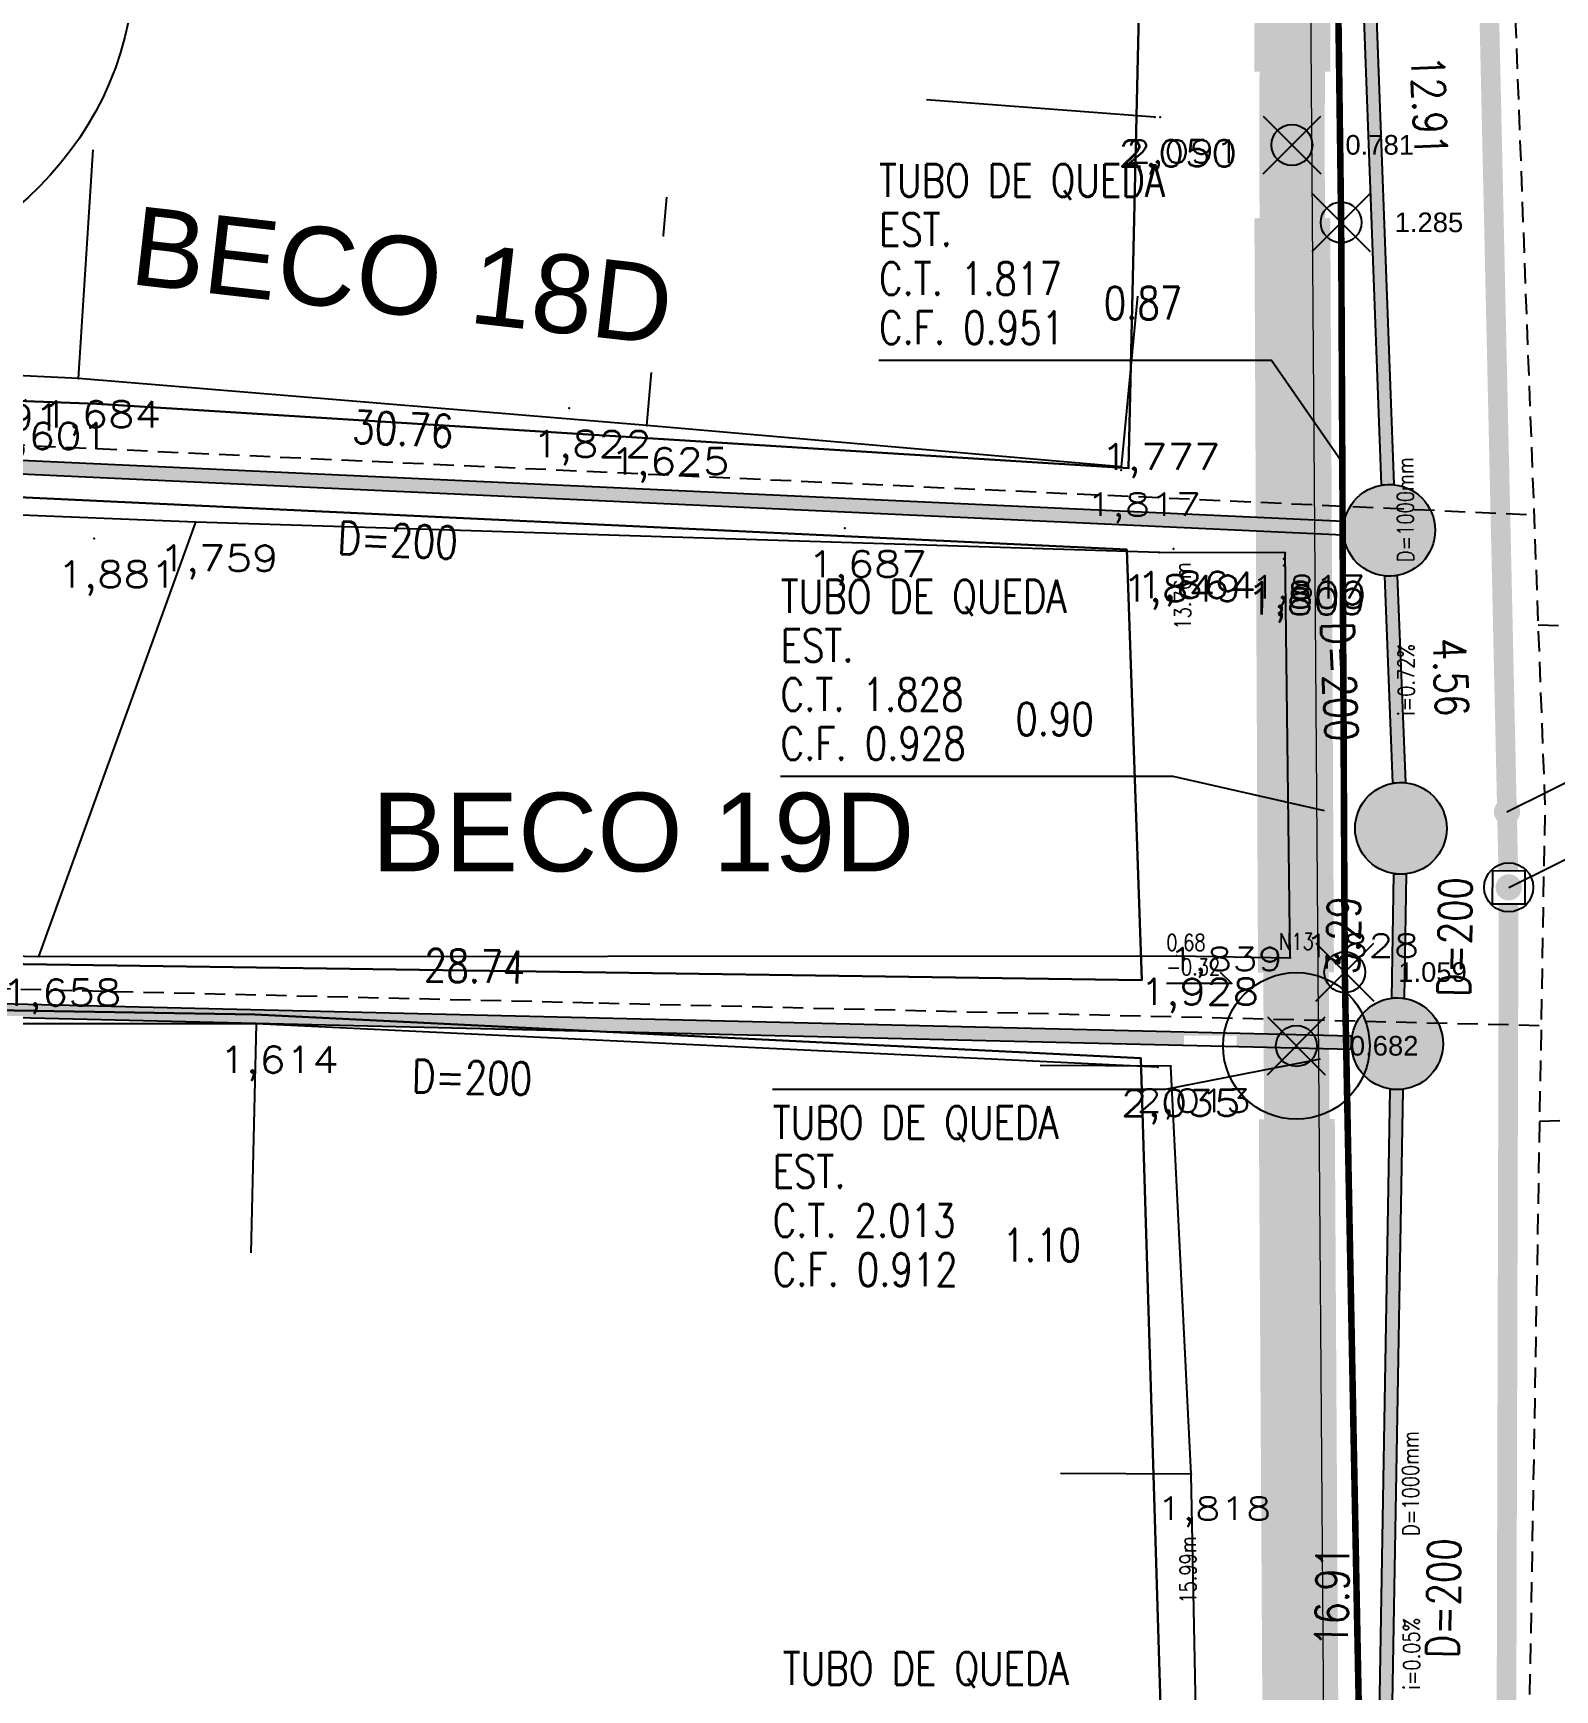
# Model space of a CAD drawing. Extents: x -160 to 364724, y -100 to 7353297.
# Drawn here: x 359254.45 to 359277.7, y 7352531.96 to 7352557.27 of the extents above; entities that cross this region are included whole.
import ezdxf
from ezdxf.enums import TextEntityAlignment as Align

# ---------------------------------------------------------------- set-up
doc = ezdxf.new("R2010")
doc.units = 0
doc.header["$LTSCALE"] = 5
for name, pattern in [('CENTER2', [1.125, 0.75, -0.125, 0.125, -0.125]), ('CONTINUO', [0]), ('DASHDOT2', [12.7, 6.35, -3.175, 0, -3.175]), ('HIDDEN2', [0.1875, 0.125, -0.0625])]:
    doc.linetypes.add(name, pattern=pattern)
for name, color, linetype in [('0-quadras', 6, 'Continuous'), ('COTAS', 1, 'Continuous'), ('LIN - ADUTORA', 2, 'Continuous'), ('LIN - PV ESG', 4, 'Continuous'), ('LISTAGEM_TEXTO', 7, 'Continuous'), ('LT-COTAS', 7, 'CONTINUO'), ('LT-COTAS-W', 7, 'CONTINUO'), ('ortofoto', 7, 'Continuous'), ('P_Eixo', 1, 'CENTER2'), ('PONTOS-AGUA_U', 7, 'Continuous'), ('PONTOS-CAIXAS', 7, 'Continuous'), ('PONTOS-CAIXAS_U', 1, 'Continuous'), ('PS_IND_COMPRIMENTO', 7, 'Continuous'), ('PS_IND_DIAMETRO', 7, 'Continuous'), ('PS_IND_INCLINACAO', 7, 'Continuous'), ('PS_PONTOS_IDENTIFICACAO_LIN', 7, 'Continuous'), ('PS_PONTOS_IDENTIFICACAO_TXT', 7, 'Continuous'), ('T-MARGEM', 7, 'Continuous'), ('TUBO_DE_CONCRETO', 2, 'Continuous'), ('TUBO_PVC', 1, 'Continuous'), ('V-NODE', 1, 'Continuous'), ('V-NODE-TEXT', 11, 'Continuous'), ('ZZ-Carimbo Texto', 7, 'Continuous')]:
    doc.layers.add(name, color=color, linetype=linetype)
for name, color, linetype, lineweight in [('LIN - AF', 142, 'Continuous', 5), ('LT-ALINHAMENTO-PREDIAL', 4, 'DASHDOT2', 25), ('LT-BORDA', 1, 'Continuous', 9)]:
    doc.layers.add(name, color=color, linetype=linetype, lineweight=lineweight)
doc.styles.add('CARIMBO', font='arial.ttf', dxfattribs={"height": 2})
doc.styles.add('ROMANS', font='ROMANS.shx', dxfattribs={"height": 2})
doc.styles.add('simplex', font='simplex.shx', dxfattribs={"width": 0.8})
doc.styles.get("Standard").update_dxf_attribs({"font": 'arial.ttf'})
picture_1 = doc.add_image_def('image1.tif', size_in_pixel=(14710, 13573))

# ---------------------------------------------------------------- blocks, each defined once
blk = doc.blocks.new('*U151')
at = {"color": 0, "linetype": 'ByBlock', "lineweight": -2, "transparency": 16777216}
for p, q in [((-0.707, -0.707), (0.707, 0.707)), ((-0.707, 0.707), (0.707, -0.707))]:
    blk.add_line(p, q, dxfattribs=at)
blk.add_circle((0, 0), 0.5, dxfattribs=at)
blk = doc.blocks.new('A$C16bf6896')
at = {"layer": 'V-NODE', "xscale": 0.625, "yscale": 0.625, "zscale": 0.625}
for p in [(-15.071, -273.663, -0.303), (-14.319, -274.847, 0.201), (-14.264, -286.3, -0.025), (-15.003, -287.426, -0.402)]:
    blk.add_blockref('*U151', p, dxfattribs=at)
at = {"layer": 'V-NODE-TEXT', "char_height": 0.3, "attachment_point": 4}
for s, insert in [('0.781', (-14.254, -273.663, -0.303)), ('1.285', (-13.502, -274.847, 0.201)), ('1.059', (-13.447, -286.3, -0.025)), ('0.682', (-14.186, -287.426, -0.402))]:
    blk.add_mtext(s, dxfattribs=dict(at, insert=insert))
blk = doc.blocks.new('*U230', base_point=(359264.353, 7352528.905))
at = {"linetype": 'Continuous'}
blk.add_lwpolyline([(359264.103, 7352528.655), (359264.603, 7352528.655), (359264.603, 7352529.155), (359264.103, 7352529.155)], close=True, dxfattribs=at)
blk = doc.blocks.new('*U269')
at = {"layer": 'T-MARGEM'}
blk.add_line((0, 0), (0, 0.2), dxfattribs=at)
at = {"layer": 'T-MARGEM', "const_width": 0.025, "flags": 128}
blk.add_lwpolyline([(-0.0125, 0, 1), (0.0125, 0, 1)], format="xyb", close=True, dxfattribs=at)
blk = doc.blocks.new('*U270')
at = {"layer": 'T-MARGEM'}
blk.add_line((0, 0), (0, 0.2), dxfattribs=at)
at = {"layer": 'T-MARGEM', "const_width": 0.025, "flags": 128}
blk.add_lwpolyline([(-0.0125, 0, 1), (0.0125, 0, 1)], format="xyb", close=True, dxfattribs=at)
blk = doc.blocks.new('SIMB_PONTO')
at = {"color": 0}
blk.add_point((0, 0), dxfattribs=at)
for tag in ['COTA', 'PONTO', 'DESC']:
    blk.add_attdef(tag, (0, 0), '', height=1)
blk = doc.blocks.new('*U683', base_point=(550.6981, 290.3575))
blk.add_circle((550.6981, 290.3575), 0.14)
blk = doc.blocks.new('*U794', base_point=(550.6981, 290.3575))
blk.add_circle((550.6981, 290.3575), 0.14)
blk = doc.blocks.new('*U795', base_point=(550.6981, 290.3575))
blk.add_circle((550.6981, 290.3575), 0.14)
blk = doc.blocks.new('*U796', base_point=(550.6981, 290.3575))
blk.add_circle((550.6981, 290.3575), 0.14)
blk = doc.blocks.new('*U825', base_point=(9709.6062, 9361.7173))
at = {"const_width": 0.14, "flags": 128}
blk.add_lwpolyline([(9709.5362, 9361.7173, 1), (9709.6762, 9361.7173, 1)], format="xyb", close=True, dxfattribs=at)
blk.add_circle((9709.6062, 9361.7173), 0.14)
blk = doc.blocks.new('*U826', base_point=(9709.6062, 9361.7173))
at = {"const_width": 0.14, "flags": 128}
blk.add_lwpolyline([(9709.5362, 9361.7173, 1), (9709.6762, 9361.7173, 1)], format="xyb", close=True, dxfattribs=at)
blk.add_circle((9709.6062, 9361.7173), 0.14)
blk = doc.blocks.new('*U827', base_point=(9709.6062, 9361.7173))
at = {"const_width": 0.14, "flags": 128}
blk.add_lwpolyline([(9709.5362, 9361.7173, 1), (9709.6762, 9361.7173, 1)], format="xyb", close=True, dxfattribs=at)
blk.add_circle((9709.6062, 9361.7173), 0.14)

msp = doc.modelspace()

# ---------------------------------------------------------------- hatches: boundary and pattern name
at = {"layer": 'LISTAGEM_TEXTO', "transparency": 33554559}
h = msp.add_hatch(color=1, dxfattribs=at)
h.dxf.hatch_style = 1
h.paths.add_polyline_path([(359274.588, 7352568.091), (359274.388, 7352568.091), (359274.569, 7352563.273), (359274.639, 7352563.276, -0.021607), (359274.699, 7352563.278), (359274.769, 7352563.28)])
h.paths.add_polyline_path([(359274.576, 7352568.429), (359274.375, 7352568.429), (359274.388, 7352568.091), (359274.588, 7352568.091)])
h.paths.add_polyline_path([(359274.569, 7352568.595), (359274.5, 7352568.592, -0.021607), (359274.439, 7352568.59), (359274.369, 7352568.587), (359274.375, 7352568.429), (359274.576, 7352568.429)])
h.paths.add_polyline_path([(359274.821, 7352561.883), (359274.751, 7352561.88, -0.021575), (359274.691, 7352561.878), (359274.621, 7352561.875), (359275.048, 7352550.369), (359275.148, 7352550.372), (359275.248, 7352550.376)])
h.paths.add_polyline_path([(359275.301, 7352548.979), (359275.232, 7352548.976, -0.021685), (359275.171, 7352548.974), (359275.102, 7352548.971), (359275.224, 7352545.815), (359275.294, 7352545.817, -0.021685), (359275.354, 7352545.82), (359275.424, 7352545.823)])
h.paths.add_polyline_path([(359275.439, 7352544.419), (359275.363, 7352544.42, -0.017339), (359275.315, 7352544.421), (359275.239, 7352544.422), (359275.207, 7352542.531), (359275.282, 7352542.53, -0.017339), (359275.331, 7352542.529), (359275.407, 7352542.527)])
h.paths.add_polyline_path([(359275.383, 7352541.128), (359275.307, 7352541.13, -0.017339), (359275.258, 7352541.131), (359275.183, 7352541.132), (359274.917, 7352525.618), (359274.993, 7352525.617, -0.017339), (359275.041, 7352525.616), (359275.117, 7352525.615)])
h.paths.add_polyline_path([(359275.093, 7352524.216), (359275.017, 7352524.217, -0.017339), (359274.969, 7352524.218), (359274.893, 7352524.219), (359274.815, 7352519.671), (359274.915, 7352519.669), (359275.015, 7352519.668)])
h.paths.add_polyline_path([(359275.622, 7352546.744), (359275.616, 7352548.031), (359275.241, 7352548.029), (359275.247, 7352546.743)], flags=9)

# ---------------------------------------------------------------- linework, layer by layer
at = {"layer": 'COTAS'}
msp.add_circle((359251.012, 7352558.46), 5, dxfattribs=at)
at = {"layer": 'LIN - ADUTORA', "const_width": 1}
msp.add_lwpolyline([(359273.849, 7352525.805), (359273.754, 7352541.797), (359273.686, 7352555.56), (359273.743, 7352569.511), (359273.685, 7352582.571), (359273.752, 7352589.143), (359273.627, 7352596.582), (359273.554, 7352609.884), (359273.678, 7352626.758), (359273.945, 7352640.358), (359273.982, 7352653.361), (359274.45, 7352666.276), (359275.111, 7352677.876), (359275.839, 7352692.418), (359277.395, 7352723.77), (359278.621, 7352734.972), (359280.655, 7352747.683), (359282.38, 7352759.029), (359286.168, 7352783.089)], dxfattribs=at)
at = {"layer": 'LIN - AF', "const_width": 0.1, "flags": 128}
msp.add_lwpolyline([(359274.715, 7352531.296), (359274.493, 7352542.923), (359274.438, 7352554.376), (359274.233, 7352569.79), (359274.225, 7352583.539), (359273.214, 7352589.373), (359273.039, 7352596.941), (359272.615, 7352609.888), (359272.47, 7352626.553)], dxfattribs=at)
at = {"layer": 'LIN - PV ESG'}
msp.add_circle((359276.998, 7352544.219, 1.686), 0.375, dxfattribs=at)
at = {"layer": 'LT-ALINHAMENTO-PREDIAL', "color": 8}
for p, q in [((359256.939, 7352549.797), (359248.529, 7352550.141)), ((359271.655, 7352549.337), (359256.939, 7352549.797)), ((359247.367, 7352543.375), (359254.536, 7352543.161)), ((359254.536, 7352543.161), (359271.923, 7352543.175)), ((359257.86, 7352542.136), (359248.979, 7352542.127)), ((359271.636, 7352541.474), (359257.86, 7352542.136))]:
    msp.add_line(p, q, dxfattribs=at)
at = {"layer": 'LT-ALINHAMENTO-PREDIAL', "color": 8, "flags": 128}
for points in [[(359217.541, 7352565.693), (359222.448, 7352566.132), (359230.307, 7352566.123), (359235.907, 7352565.729), (359246.936, 7352564.912), (359254.278, 7352564.272), (359259.029, 7352563.588), (359267.31, 7352562.739), (359271.935, 7352562.22), (359271.591, 7352555.983), (359271.075, 7352550.642), (359263.829, 7352551.277), (359255.144, 7352551.995), (359245.167, 7352552.461), (359245.374, 7352556.882), (359240.439, 7352557.053), (359234.64, 7352557.253), (359230.188, 7352556.919), (359225.677, 7352557.041), (359220.969, 7352557.33), (359214.072, 7352557.74), (359214.067, 7352557.74)], [(359271.591, 7352555.983), (359268.101, 7352556.248)], [(359255.144, 7352551.995), (359255.37, 7352555.487)], [(359263.829, 7352551.277), (359264.135, 7352554.764)], [(359254.536, 7352543.161), (359256.939, 7352549.797)], [(359257.86, 7352542.136), (359257.777, 7352538.637)]]:
    msp.add_lwpolyline(points, dxfattribs=at)
for points, elevation in [([(359273.585, 7352549.331), (359271.655, 7352549.337)], 1.817), ([(359271.923, 7352543.175), (359273.661, 7352543.144), (359273.585, 7352549.331)], 1.839), ([(359271.837, 7352541.486), (359269.837, 7352541.496)], 1.79), ([(359272.591, 7352525.428), (359272.225, 7352531.218), (359272.148, 7352535.256), (359271.837, 7352541.486)], 1.79), ([(359272.148, 7352535.256), (359270.148, 7352535.266)], 1.79)]:
    msp.add_lwpolyline(points, dxfattribs=dict(at, elevation=elevation))
at = {"layer": 'LT-BORDA', "elevation": 1.964, "flags": 128}
msp.add_lwpolyline([(359285.357, 7352807.105), (359285.32, 7352800.475), (359285.02, 7352790.382), (359284.671, 7352779.556), (359281.754, 7352765.541), (359279.337, 7352752.034), (359277.007, 7352732.22), (359275.462, 7352722.544), (359274.896, 7352703.772), (359274.009, 7352691.625), (359274.002, 7352679.063), (359273.852, 7352678.144), (359272.259, 7352651.048), (359273.578, 7352624.485), (359274.354, 7352599.621), (359274.277, 7352581.926), (359273.89, 7352568.26), (359274.32, 7352510.876)], dxfattribs=at)
at = {"layer": 'P_Eixo', "color": 1, "linetype": 'HIDDEN2', "ltscale": 0.5}
for p, q in [((359244.649, 7352551.419), (359277.384, 7352549.909)), ((359246.763, 7352542.842), (359263.095, 7352542.454)), ((359263.095, 7352542.454), (359277.493, 7352542.11))]:
    msp.add_line(p, q, dxfattribs=at)
at = {"layer": 'P_Eixo', "color": 1, "linetype": 'HIDDEN2', "ltscale": 0.5, "flags": 128}
for points in [[(359290.602, 7352823.732), (359287.134, 7352778.385), (359278.894, 7352733.428), (359276.926, 7352692.908), (359276.424, 7352643.555), (359275.887, 7352589.752), (359277.551, 7352545.469), (359276.867, 7352505.597), (359277.842, 7352457.728), (359277.647, 7352423.209), (359277.161, 7352411.589), (359279.5, 7352389.378), (359286.267, 7352368.996), (359296.599, 7352348.041)], [(359277.447, 7352548.23), (359292.6, 7352547.651), (359306.514, 7352546.931), (359331.137, 7352544.664), (359344.173, 7352543.422)], [(359277.468, 7352540.649), (359283.033, 7352540.784), (359325.538, 7352538.208)]]:
    msp.add_lwpolyline(points, dxfattribs=at)
at = {"layer": 'PS_PONTOS_IDENTIFICACAO_LIN', "linetype": 'Continuous'}
for points in [[(359274.491, 7352550.66), (359273.376, 7352552.269), (359267.376, 7352552.269)], [(359272.59, 7352542.923), (359272.767, 7352542.752), (359271.767, 7352542.752)], [(359274.118, 7352541.597), (359271.751, 7352541.129), (359265.751, 7352541.129)]]:
    msp.add_lwpolyline(points, dxfattribs=at)
at = {"layer": 'TUBO_DE_CONCRETO', "const_width": 1.16}
for points in [[(359273.691, 7352556.68), (359273.738, 7352568.391)], [(359273.748, 7352542.917), (359273.692, 7352554.44)], [(359273.842, 7352526.925), (359273.761, 7352540.677)]]:
    msp.add_lwpolyline(points, dxfattribs=at)
at = {"layer": 'TUBO_PVC', "const_width": 0.3}
for points in [[(359276.992, 7352544.469), (359275.916, 7352592.932)], [(359276.867, 7352494.469), (359276.997, 7352543.969)]]:
    msp.add_lwpolyline(points, dxfattribs=at)
at = {"layer": 'TUBO_PVC'}
for points in [[(359274.721, 7352561.879), (359274.621, 7352561.875), (359275.048, 7352550.369), (359275.148, 7352550.372), (359275.248, 7352550.376), (359274.821, 7352561.883)], [(359245.648, 7352551.035), (359245.643, 7352550.935), (359274.471, 7352549.606), (359274.476, 7352549.706), (359274.48, 7352549.806), (359245.652, 7352551.135)], [(359275.201, 7352548.975), (359275.102, 7352548.971), (359275.224, 7352545.815), (359275.324, 7352545.819), (359275.424, 7352545.823), (359275.301, 7352548.979)], [(359275.339, 7352544.42), (359275.239, 7352544.422), (359275.207, 7352542.531), (359275.307, 7352542.529), (359275.407, 7352542.527), (359275.439, 7352544.419)], [(359247.762, 7352542.485), (359247.76, 7352542.385), (359274.593, 7352541.746), (359274.595, 7352541.846), (359274.598, 7352541.946), (359247.765, 7352542.585)], [(359275.283, 7352541.13), (359275.183, 7352541.132), (359274.917, 7352525.618), (359275.017, 7352525.617), (359275.117, 7352525.615), (359275.383, 7352541.128)]]:
    msp.add_lwpolyline(points, close=True, dxfattribs=at)

# ---------------------------------------------------------------- block references
at = {"layer": 'LT-COTAS'}
ref = msp.add_blockref('SIMB_PONTO', (359271.674, 7352555.985, 2.091), dxfattribs=at)
ref.add_attrib('COTA', '2,091', dxfattribs={"layer": '0', "color": 8, "height": 0.35, "style": 'simplex', "width": 1.4, "flags": 8}).set_placement((359271.149, 7352555.285), (359272.899, 7352555.285), align=Align.FIT)
for p in [(359271.674, 7352555.985, 2.091), (359271.074, 7352550.593, 1.817), (359273.585, 7352549.331, 1.817), (359272.038, 7352543.138, 1.839), (359273.661, 7352543.144, 1.828), (359271.837, 7352541.486, 2.013), (359272.148, 7352535.256, 1.818)]:
    msp.add_blockref('SIMB_PONTO', p, dxfattribs=at)
ref = msp.add_blockref('SIMB_PONTO', (359271.074, 7352550.593, 1.817), dxfattribs=at)
ref.add_attrib('COTA', '1,817', dxfattribs={"layer": '0', "color": 8, "height": 0.35, "style": 'simplex', "width": 1.381579, "flags": 8}).set_placement((359270.549, 7352549.893), (359272.299, 7352549.893), align=Align.FIT)
ref = msp.add_blockref('SIMB_PONTO', (359273.585, 7352549.331, 1.817), dxfattribs=at)
ref.add_attrib('COTA', '1,817', dxfattribs={"layer": '0', "color": 8, "height": 0.35, "style": 'simplex', "width": 1.381579, "flags": 8}).set_placement((359273.06, 7352548.631), (359274.81, 7352548.631), align=Align.FIT)
ref = msp.add_blockref('SIMB_PONTO', (359273.661, 7352543.144, 1.828), dxfattribs=at)
ref.add_attrib('COTA', '1,828', dxfattribs={"layer": '0', "color": 8, "height": 0.35, "style": 'simplex', "width": 1.3125, "flags": 8}).set_placement((359273.88, 7352543.154), (359275.63, 7352543.154), align=Align.FIT)
ref = msp.add_blockref('SIMB_PONTO', (359272.038, 7352543.138, 1.839), dxfattribs=at)
ref.add_attrib('COTA', '1,839', dxfattribs={"layer": '0', "color": 8, "height": 0.35, "style": 'simplex', "width": 1.329114, "flags": 8}).set_placement((359271.803, 7352542.948), (359273.553, 7352542.948), align=Align.FIT)
ref = msp.add_blockref('SIMB_PONTO', (359271.837, 7352541.486, 2.013), dxfattribs=at)
ref.add_attrib('COTA', '2,013', dxfattribs={"layer": '0', "color": 8, "height": 0.35, "style": 'simplex', "width": 1.3125, "flags": 8}).set_placement((359271.312, 7352540.786), (359273.062, 7352540.786), align=Align.FIT)
ref = msp.add_blockref('SIMB_PONTO', (359272.148, 7352535.256, 1.818), dxfattribs=at)
ref.add_attrib('COTA', '1,818', dxfattribs={"layer": '0', "color": 8, "height": 0.35, "style": 'simplex', "width": 1.381579, "flags": 8}).set_placement((359271.623, 7352534.556), (359273.373, 7352534.556), align=Align.FIT)
at = {"layer": 'LT-COTAS-W', "color": 3}
ref = msp.add_blockref('SIMB_PONTO', (359271.591, 7352555.983, 2.05), dxfattribs=at)
ref.add_attrib('COTA', '2,050', dxfattribs={"layer": '0', "color": 8, "height": 0.4, "style": 'simplex', "width": 1.140625, "flags": 8}).set_placement((359271.029, 7352555.233), (359272.854, 7352555.233), align=Align.FIT)
for p in [(359271.591, 7352555.983, 2.05), (359255.144, 7352551.995, 1.684), (359262.64, 7352551.541, 1.822), (359263.829, 7352551.277, 1.625), (359271.075, 7352550.642, 1.777), (359256.939, 7352549.797, 1.759), (359255.383, 7352549.55, 1.881), (359266.852, 7352549.707, 1.687), (359271.655, 7352549.337, 1.849), (359271.874, 7352549.388, 1.864), (359273.56, 7352549.135, 1.809), (359273.563, 7352549.237, 1.8), (359254.536, 7352543.161, 1.658), (359271.923, 7352543.175, 1.928), (359257.86, 7352542.136, 1.614), (359271.636, 7352541.474, 2.035)]:
    msp.add_blockref('SIMB_PONTO', p, dxfattribs=at)
ref = msp.add_blockref('SIMB_PONTO', (359253.609, 7352551.949, 1.991), dxfattribs=at)
ref.add_attrib('COTA', '1,991', dxfattribs={"layer": '0', "color": 8, "height": 0.4, "style": 'simplex', "width": 1.349472, "flags": 8}).set_placement((359253.047, 7352551.199), (359254.872, 7352551.199), align=Align.FIT)
ref = msp.add_blockref('SIMB_PONTO', (359254.335, 7352551.664, 1.601), dxfattribs=at)
ref.add_attrib('COTA', '1,601', dxfattribs={"layer": '0', "color": 8, "height": 0.4, "style": 'simplex', "width": 1.349472, "flags": 8}).set_placement((359253.773, 7352550.914), (359255.598, 7352550.914), align=Align.FIT)
ref = msp.add_blockref('SIMB_PONTO', (359262.64, 7352551.541, 1.822), dxfattribs=at)
ref.add_attrib('COTA', '1,822', dxfattribs={"layer": '0', "color": 8, "height": 0.4, "style": 'simplex', "width": 1.197656, "flags": 8}).set_placement((359262.078, 7352550.791), (359263.903, 7352550.791), align=Align.FIT)
ref = msp.add_blockref('SIMB_PONTO', (359263.829, 7352551.277, 1.625), dxfattribs=at)
ref.add_attrib('COTA', '1,625', dxfattribs={"layer": '0', "color": 8, "height": 0.4, "style": 'simplex', "width": 1.197656, "flags": 8}).set_placement((359263.267, 7352550.527), (359265.092, 7352550.527), align=Align.FIT)
ref = msp.add_blockref('SIMB_PONTO', (359271.075, 7352550.642, 1.777), dxfattribs=at)
ref.add_attrib('COTA', '1,777', dxfattribs={"layer": '0', "color": 8, "height": 0.4, "style": 'simplex', "width": 1.197656, "flags": 8}).set_placement((359270.77, 7352550.595), (359272.595, 7352550.595), align=Align.FIT)
ref = msp.add_blockref('SIMB_PONTO', (359256.939, 7352549.797, 1.759), dxfattribs=at)
ref.add_attrib('COTA', '1,759', dxfattribs={"layer": '0', "color": 8, "height": 0.4, "style": 'simplex', "width": 1.212816, "flags": 8}).set_placement((359256.377, 7352549.047), (359258.202, 7352549.047), align=Align.FIT)
ref = msp.add_blockref('SIMB_PONTO', (359255.383, 7352549.55, 1.881), dxfattribs=at)
ref.add_attrib('COTA', '1,881', dxfattribs={"layer": '0', "color": 8, "height": 0.4, "style": 'simplex', "width": 1.349472, "flags": 8}).set_placement((359254.82, 7352548.8), (359256.645, 7352548.8), align=Align.FIT)
ref = msp.add_blockref('SIMB_PONTO', (359266.852, 7352549.707, 1.687), dxfattribs=at)
ref.add_attrib('COTA', '1,687', dxfattribs={"layer": '0', "color": 8, "height": 0.4, "style": 'simplex', "width": 1.197656, "flags": 8}).set_placement((359266.289, 7352548.957), (359268.114, 7352548.957), align=Align.FIT)
ref = msp.add_blockref('SIMB_PONTO', (359271.655, 7352549.337, 1.849), dxfattribs=at)
ref.add_attrib('COTA', '1,849', dxfattribs={"layer": '0', "color": 8, "height": 0.4, "style": 'simplex', "width": 1.212816, "flags": 8}).set_placement((359271.092, 7352548.587), (359272.917, 7352548.587), align=Align.FIT)
ref = msp.add_blockref('SIMB_PONTO', (359271.874, 7352549.388, 1.864), dxfattribs=at)
ref.add_attrib('COTA', '1,864', dxfattribs={"layer": '0', "color": 8, "height": 0.4, "style": 'simplex', "width": 1.18287, "flags": 8}).set_placement((359271.312, 7352548.638), (359273.137, 7352548.638), align=Align.FIT)
ref = msp.add_blockref('SIMB_PONTO', (359273.56, 7352549.135, 1.809), dxfattribs=at)
ref.add_attrib('COTA', '1,809', dxfattribs={"layer": '0', "color": 8, "height": 0.4, "style": 'simplex', "width": 1.212816, "flags": 8}).set_placement((359272.997, 7352548.385), (359274.822, 7352548.385), align=Align.FIT)
ref = msp.add_blockref('SIMB_PONTO', (359273.563, 7352549.237, 1.8), dxfattribs=at)
ref.add_attrib('COTA', '1,800', dxfattribs={"layer": '0', "color": 8, "height": 0.4, "style": 'simplex', "width": 1.197656, "flags": 8}).set_placement((359273.001, 7352548.487), (359274.826, 7352548.487), align=Align.FIT)
ref = msp.add_blockref('SIMB_PONTO', (359254.536, 7352543.161, 1.658), dxfattribs=at)
ref.add_attrib('COTA', '1,658', dxfattribs={"layer": '0', "color": 8, "height": 0.4, "style": 'simplex', "width": 1.197656, "flags": 8}).set_placement((359253.974, 7352542.411), (359255.799, 7352542.411), align=Align.FIT)
ref = msp.add_blockref('SIMB_PONTO', (359271.923, 7352543.175, 1.928), dxfattribs=at)
ref.add_attrib('COTA', '1,928', dxfattribs={"layer": '0', "color": 8, "height": 0.4, "style": 'simplex', "width": 1.197656, "flags": 8}).set_placement((359271.36, 7352542.425), (359273.185, 7352542.425), align=Align.FIT)
ref = msp.add_blockref('SIMB_PONTO', (359257.86, 7352542.136, 1.614), dxfattribs=at)
ref.add_attrib('COTA', '1,614', dxfattribs={"layer": '0', "color": 8, "height": 0.4, "style": 'simplex', "width": 1.244318, "flags": 8}).set_placement((359257.297, 7352541.386), (359259.122, 7352541.386), align=Align.FIT)
ref = msp.add_blockref('SIMB_PONTO', (359271.636, 7352541.474, 2.035), dxfattribs=at)
ref.add_attrib('COTA', '2,035', dxfattribs={"layer": '0', "color": 8, "height": 0.4, "style": 'simplex', "width": 1.140625, "flags": 8}).set_placement((359271.074, 7352540.724), (359272.899, 7352540.724), align=Align.FIT)
at = {"layer": 'PONTOS-AGUA_U'}
for name, p, xscale, yscale, zscale in [('*U794', (359275.174, 7352549.674), 5, 5, 5), ('*U795', (359275.351, 7352545.12), 5, 5, 5), ('*U683', (359273.754, 7352541.797), 8, 8, 8), ('*U796', (359275.295, 7352541.83), 5, 5, 5)]:
    msp.add_blockref(name, p, dxfattribs=dict(at, xscale=xscale, yscale=yscale, zscale=zscale))
at = {"layer": 'PONTOS-CAIXAS', "rotation": 359.8501881575868}
msp.add_blockref('*U230', (359276.998, 7352544.219), dxfattribs=at)
at = {"layer": 'PONTOS-CAIXAS_U', "xscale": 5, "yscale": 5, "zscale": 5}
for name, p in [('*U825', (359275.174, 7352549.674)), ('*U826', (359275.351, 7352545.12)), ('*U827', (359275.295, 7352541.83))]:
    msp.add_blockref(name, p, dxfattribs=at)
at = {"layer": 'PONTOS-CAIXAS_U', "xscale": 7.999999999999999, "yscale": 7.999999999999999, "zscale": 7.999999999999999, "rotation": 296.3702818064322}
for name, p in [('*U270', (359276.972, 7352545.374)), ('*U269', (359276.998, 7352544.219))]:
    msp.add_blockref(name, p, dxfattribs=at)
at = {"layer": 'V-NODE-TEXT'}
msp.add_blockref('A$C16bf6896', (359288.757, 7352829.223, 1.084), dxfattribs=at)

# ---------------------------------------------------------------- texts
at = {"layer": 'PS_IND_COMPRIMENTO', "style": 'ROMANS', "width": 0.8}
for s, height, rotation, p in [('12.91', 0.5, 272.1262, (359275.784, 7352556.157)), ('30.76', 0.5, 357.3594, (359260.101, 7352551.22)), ('13.76m', 0.25, 90.2831, (359272.015, 7352548.67)), ('4.56', 0.5, 272.2226, (359276.112, 7352547.43)), ('3.29', 0.5, 89.0179, (359274.473, 7352543.489)), ('28.74', 0.5, 358.6366, (359261.199, 7352543.015)), ('15.99m', 0.25, 90.3404, (359272.097, 7352533.791)), ('16.91', 0.5, 89.0179, (359274.3, 7352533.388))]:
    msp.add_text(s, height=height, rotation=rotation, dxfattribs=at).set_placement(p, align=Align.MIDDLE_CENTER)
at = {"layer": 'PS_IND_DIAMETRO', "style": 'ROMANS', "width": 0.8}
for s, height, rotation, p in [('D=1000mm', 0.25, 90.2831, (359275.419, 7352549.987)), ('D=200', 0.5, 357.3594, (359260.023, 7352549.521)), ('D=200', 0.5, 272.2226, (359274.413, 7352547.364)), ('D=200', 0.5, 89.0179, (359276.173, 7352543.46)), ('D=200', 0.5, 358.6366, (359261.159, 7352541.316)), ('D=1000mm', 0.25, 90.3404, (359275.499, 7352535.111)), ('D=200', 0.5, 89.0179, (359276, 7352533.359))]:
    msp.add_text(s, height=height, rotation=rotation, dxfattribs=at).set_placement(p, align=Align.MIDDLE_CENTER)
at = {"layer": 'PS_IND_INCLINACAO', "style": 'ROMANS', "width": 0.8}
for s, rotation, p in [('i=0.72%', 90.2831, (359275.431, 7352547.387)), ('i=0.05%', 90.3404, (359275.514, 7352532.511))]:
    msp.add_text(s, height=0.25, rotation=rotation, dxfattribs=at).set_placement(p, align=Align.MIDDLE_CENTER)
at = {"layer": 'PS_PONTOS_IDENTIFICACAO_TXT', "style": 'ROMANS', "width": 0.8}
for s, height, p in [('TUBO DE QUEDA', 0.5, (359267.376, 7352554.769)), ('EST. ', 0.5, (359267.376, 7352554.019)), ('C.T. 1.817', 0.5, (359267.376, 7352553.269)), ('0.87', 0.5, (359270.81, 7352552.894)), ('C.F. 0.951', 0.5, (359267.376, 7352552.519)), ('TUBO DE QUEDA', 0.5, (359265.873, 7352548.415)), ('EST. ', 0.5, (359265.873, 7352547.665)), ('C.T. 1.828', 0.5, (359265.873, 7352546.915)), ('0.90', 0.5, (359269.459, 7352546.54)), ('0.68', 0.25, (359271.767, 7352543.252)), ('-0.32', 0.25, (359271.767, 7352542.877)), ('TUBO DE QUEDA', 0.5, (359265.751, 7352540.379)), ('EST. ', 0.5, (359265.751, 7352539.629)), ('C.T. 2.013', 0.5, (359265.751, 7352538.879)), ('1.10', 0.5, (359269.261, 7352538.504)), ('C.F. 0.912', 0.5, (359265.751, 7352538.129)), ('TUBO DE QUEDA', 0.5, (359265.905, 7352532.038))]:
    msp.add_text(s, height=height, dxfattribs=at).set_placement(p)
msp.add_text('N13', height=0.25, dxfattribs=at).set_placement((359273.754, 7352543.267), align=Align.CENTER)

# ---------------------------------------------------------------- wipeouts: each hides what was drawn before it
at = {"linetype": 'Continuous', "ltscale": 4}
msp.add_wipeout([(359259.328, 7352544.024), (359268.247, 7352544.023), (359268.248, 7352546.105), (359259.328, 7352546.106)], dxfattribs=at).dxf.layer = 'ZZ-Carimbo Texto'

# ---------------------------------------------------------------- next in the draw order: wipeouts: each hides what was drawn before it
for points in [[(359255.559, 7352553.034), (359264.422, 7352552.028), (359264.657, 7352554.096), (359255.794, 7352555.102)], [(359259.328, 7352544.024), (359268.247, 7352544.023), (359268.248, 7352546.105), (359259.328, 7352546.106)]]:
    msp.add_wipeout(points, dxfattribs=at).dxf.layer = 'ZZ-Carimbo Texto'

# ---------------------------------------------------------------- next in the draw order: hatches: boundary and pattern name
at = {"layer": 'LISTAGEM_TEXTO', "transparency": 33554559}
h = msp.add_hatch(color=1, dxfattribs=at)
h.dxf.hatch_style = 1
h.paths.add_polyline_path([(359265.252, 7352569.615), (359265.251, 7352569.578, -0.003467), (359265.251, 7352569.561, -0.016509), (359265.248, 7352569.482), (359265.247, 7352569.43), (359271.643, 7352569.263), (359271.644, 7352569.277)])
h.paths.add_polyline_path([(359273.747, 7352569.408), (359265.252, 7352569.63), (359265.252, 7352569.615), (359271.644, 7352569.277), (359271.643, 7352569.263), (359273.741, 7352569.208), (359273.744, 7352569.308)])
h.paths.add_polyline_path([(359247.157, 7352565.387), (359247.151, 7352565.322, -0.014358), (359247.144, 7352565.253), (359247.138, 7352565.188), (359272.554, 7352562.688), (359272.952, 7352562.688), (359272.952, 7352562.649), (359273.989, 7352562.547), (359273.997, 7352562.626, -0.014358), (359274.001, 7352562.666), (359274.009, 7352562.746)])
h.paths.add_polyline_path([(359248.258, 7352551.015, -0.179664), (359248.277, 7352550.814), (359273.785, 7352549.638), (359273.785, 7352549.8), (359274.48, 7352549.8), (359274.48, 7352549.806)])
h.paths.add_polyline_path([(359244.744, 7352554.669), (359244.695, 7352554.672, -0.021192), (359244.593, 7352554.677), (359244.544, 7352554.68), (359244.415, 7352552.293), (359244.464, 7352552.29, -0.021192), (359244.566, 7352552.285), (359244.615, 7352552.282)])
h.paths.add_polyline_path([(359246.767, 7352551.084), (359245.652, 7352551.135), (359245.65, 7352551.088, -0.021786), (359245.645, 7352550.983), (359245.643, 7352550.935), (359246.763, 7352550.884)])
h.paths.add_polyline_path([(359247.178, 7352551.065), (359246.767, 7352551.084), (359246.763, 7352550.884), (359247.163, 7352550.865, -0.099911), (359247.176, 7352550.979)])
h.paths.add_polyline_path([(359247.695, 7352551.041), (359247.221, 7352551.063, 0.083114), (359247.176, 7352550.979), (359247.174, 7352550.865), (359248.277, 7352550.814, 0.179664), (359248.258, 7352551.015), (359247.748, 7352551.039, 0.052851), (359247.722, 7352550.983, 0.055836)])
h.paths.add_polyline_path([(359247.221, 7352551.063), (359247.178, 7352551.065), (359247.176, 7352550.979, -0.083114)])
h.paths.add_polyline_path([(359247.176, 7352550.979, 0.099911), (359247.163, 7352550.865), (359247.174, 7352550.865)])
h.paths.add_polyline_path([(359243.252, 7352551.017, -0.015414), (359243.25, 7352551.091, -0.003847), (359243.25, 7352551.109), (359243.249, 7352551.163), (359230.449, 7352550.867), (359230.45, 7352550.813, -0.008821), (359230.452, 7352550.771), (359232.044, 7352550.703), (359239.414, 7352550.874), (359243.253, 7352550.978)])
h.paths.add_polyline_path([(359229.879, 7352556.05), (359229.876, 7352556.001, -0.021141), (359229.871, 7352555.9), (359229.868, 7352555.851), (359231.699, 7352555.751), (359231.701, 7352555.8, -0.021141), (359231.707, 7352555.901), (359231.71, 7352555.95)])
h.paths.add_polyline_path([(359237.71, 7352556.203), (359237.704, 7352556.259, -0.018401), (359237.694, 7352556.347), (359237.688, 7352556.402), (359234.083, 7352556.013), (359234.089, 7352555.958, -0.018401), (359234.098, 7352555.87), (359234.104, 7352555.815)])
h.paths.add_polyline_path([(359240.095, 7352556.416), (359240.088, 7352556.348, -0.013067), (359240.082, 7352556.285), (359240.076, 7352556.217), (359243.505, 7352555.887), (359243.512, 7352555.955, -0.013067), (359243.518, 7352556.018), (359243.524, 7352556.086)])
h.paths.add_polyline_path([(359230.444, 7352543.736), (359230.44, 7352543.678, -0.017571), (359230.434, 7352543.594), (359230.43, 7352543.536), (359239.513, 7352542.904), (359245.367, 7352542.607, -0.006678), (359245.37, 7352542.639), (359245.374, 7352542.697)])
h.paths.add_polyline_path([(359245.367, 7352542.607), (359239.513, 7352542.904), (359245.36, 7352542.497), (359245.364, 7352542.555, -0.010892)])
h.paths.add_polyline_path([(359247.765, 7352542.585), (359247.763, 7352542.532, -0.003767), (359247.764, 7352542.513, -0.005878), (359247.763, 7352542.485), (359248.945, 7352542.425), (359257.84, 7352542.275), (359263.011, 7352542.022), (359272.037, 7352541.807), (359272.037, 7352541.955), (359272.842, 7352541.955), (359272.842, 7352541.788), (359274.593, 7352541.746), (359274.595, 7352541.819, -0.003767), (359274.595, 7352541.83, -0.015667), (359274.596, 7352541.873), (359274.598, 7352541.946)])
h.paths.add_polyline_path([(359248.945, 7352542.425), (359247.763, 7352542.485, -0.009788), (359247.761, 7352542.438), (359247.76, 7352542.385), (359263.011, 7352542.022), (359257.84, 7352542.275)])
h.paths.add_polyline_path([(359272.538, 7352524.755), (359255.568, 7352522.945), (359257.002, 7352523.091), (359264.606, 7352523.756), (359271.9, 7352524.486), (359272.538, 7352524.554), (359272.538, 7352524.591)])
h.paths.add_polyline_path([(359274.306, 7352524.868), (359274.299, 7352524.943), (359273.343, 7352524.841), (359273.343, 7352524.639), (359274.32, 7352524.744), (359274.312, 7352524.818, -0.017997)])
h.paths.add_polyline_path([(359273.343, 7352524.841), (359272.538, 7352524.755), (359272.538, 7352524.591), (359272.889, 7352524.591), (359273.343, 7352524.639)])
h.paths.add_polyline_path([(359272.889, 7352524.591), (359272.538, 7352524.591), (359272.538, 7352524.554)])
h.paths.add_polyline_path([(359271.9, 7352524.486), (359264.606, 7352523.756), (359257.002, 7352523.091), (359255.568, 7352522.945), (359252.397, 7352522.607), (359252.407, 7352522.508), (359252.418, 7352522.408)])
h.paths.add_polyline_path([(359250.013, 7352522.414), (359250.013, 7352522.424), (359231.238, 7352521.535), (359231.239, 7352521.511), (359235.946, 7352521.706)])
h.paths.add_polyline_path([(359250.022, 7352522.224), (359250.017, 7352522.324), (359250.013, 7352522.414), (359235.946, 7352521.706), (359231.239, 7352521.511), (359231.243, 7352521.435), (359231.248, 7352521.335)])
h.paths.add_polyline_path([(359234.84, 7352509.912), (359234.83, 7352509.961, -0.021004), (359234.809, 7352510.059), (359234.799, 7352510.108), (359231.683, 7352509.456), (359231.693, 7352509.407, -0.021004), (359231.714, 7352509.309), (359231.724, 7352509.26)])
h.paths.add_polyline_path([(359236.651, 7352514.81), (359236.655, 7352514.907), (359236.614, 7352514.912, -0.021324), (359236.512, 7352514.924), (359236.464, 7352514.93), (359236.039, 7352511.458), (359236.088, 7352511.452, -0.021324), (359236.189, 7352511.44), (359236.238, 7352511.434)])
h.paths.add_polyline_path([(359243.337, 7352516.469), (359243.334, 7352516.517), (359240.722, 7352516.395), (359237.905, 7352516.194, -0.0171), (359237.908, 7352516.112), (359237.911, 7352516.064), (359242.773, 7352516.29), (359243.343, 7352516.334), (359243.341, 7352516.365, -0.021773)])
h.paths.add_polyline_path([(359240.722, 7352516.395), (359237.901, 7352516.264), (359237.904, 7352516.216, -0.00467), (359237.905, 7352516.194)])
h.paths.add_polyline_path([(359252.599, 7352517.035), (359272.079, 7352518.637), (359272.073, 7352518.838), (359245.724, 7352516.671), (359245.73, 7352516.596, -0.010344), (359245.734, 7352516.546), (359245.737, 7352516.515)])
h.paths.add_polyline_path([(359252.599, 7352517.035), (359245.737, 7352516.515), (359245.74, 7352516.471)])
h.paths.add_polyline_path([(359274.205, 7352518.913), (359274.197, 7352519.012), (359272.073, 7352518.838), (359272.079, 7352518.637), (359274.214, 7352518.813)])

# ---------------------------------------------------------------- next in the draw order: linework, layer by layer
at = {"layer": '0-quadras', "color": 5, "lineweight": 30, "ltscale": 0.3}
msp.add_lwpolyline([(359254.278, 7352564.272), (359259.029, 7352563.588), (359267.31, 7352562.739), (359271.451, 7352562.275), (359271.191, 7352550.622), (359255.422, 7352551.608), (359245.206, 7352551.985)], dxfattribs=at)
for points in [[(359245.491, 7352550.592), (359244.389, 7352550.309), (359238.904, 7352550.34), (359235.277, 7352550.034), (359218.43, 7352550.596), (359204.751, 7352551.425), (359204.051, 7352546.007), (359209.591, 7352545.492), (359220.278, 7352544.724), (359229.648, 7352544.414), (359247.537, 7352543.142), (359271.392, 7352542.799), (359271.161, 7352549.38)], [(359257.84, 7352542.275), (359248.945, 7352542.425), (359239.477, 7352542.906), (359227.176, 7352543.713), (359205.154, 7352545.508), (359204.523, 7352537.387), (359232.136, 7352536.068), (359231.173, 7352528.645), (359220.179, 7352528.562), (359220.262, 7352521.414), (359235.461, 7352522.103), (359250.112, 7352522.818), (359271.873, 7352525.354), (359271.375, 7352541.612)]]:
    msp.add_lwpolyline(points, close=True, dxfattribs=at)
at = {"layer": 'PS_PONTOS_IDENTIFICACAO_LIN', "linetype": 'Continuous'}
msp.add_lwpolyline([(359274.182, 7352545.387), (359271.873, 7352545.915), (359265.873, 7352545.915)], dxfattribs=at)

# ---------------------------------------------------------------- next in the draw order: block references
at = {"layer": 'LT-COTAS-W', "color": 3}
ref = msp.add_blockref('SIMB_PONTO', (359255.144, 7352551.995, 1.684), dxfattribs=at)
ref.add_attrib('COTA', '1,684', dxfattribs={"layer": '0', "color": 8, "height": 0.4, "style": 'simplex', "width": 1.18287, "flags": 8}).set_placement((359254.582, 7352551.245), (359256.407, 7352551.245), align=Align.FIT)

# ---------------------------------------------------------------- next in the draw order: texts
at = {"layer": 'PS_PONTOS_IDENTIFICACAO_TXT', "style": 'ROMANS', "width": 0.8}
msp.add_text('C.F. 0.928', height=0.5, dxfattribs=at).set_placement((359265.873, 7352546.165))
at = {"layer": 'ZZ-Carimbo Texto', "linetype": 'Continuous', "ltscale": 4, "style": 'CARIMBO'}
for s, rotation, p in [('BECO 18D', 353.5248, (359260.092, 7352553.566)), ('BECO 19D', 359.9955, (359263.771, 7352545.064))]:
    msp.add_text(s, height=1.2, rotation=rotation, dxfattribs=at).set_placement(p, align=Align.MIDDLE_CENTER)

# ---------------------------------------------------------------- next in the draw order: pictures from other files: only their frames are drawn
image = msp.add_image(picture_1, insert=(359073.892, 7352258.636), size_in_units=(734.398, 677.634), dxfattribs=dict(fade=70))
image.dxf.flags = 14
at = {"layer": 'ortofoto'}
image = msp.add_image(picture_1, insert=(359073.892, 7352258.636), size_in_units=(734.398, 677.634), dxfattribs=dict(at, fade=29))
image.dxf.flags = 14

doc.saveas('drawing.dxf')
